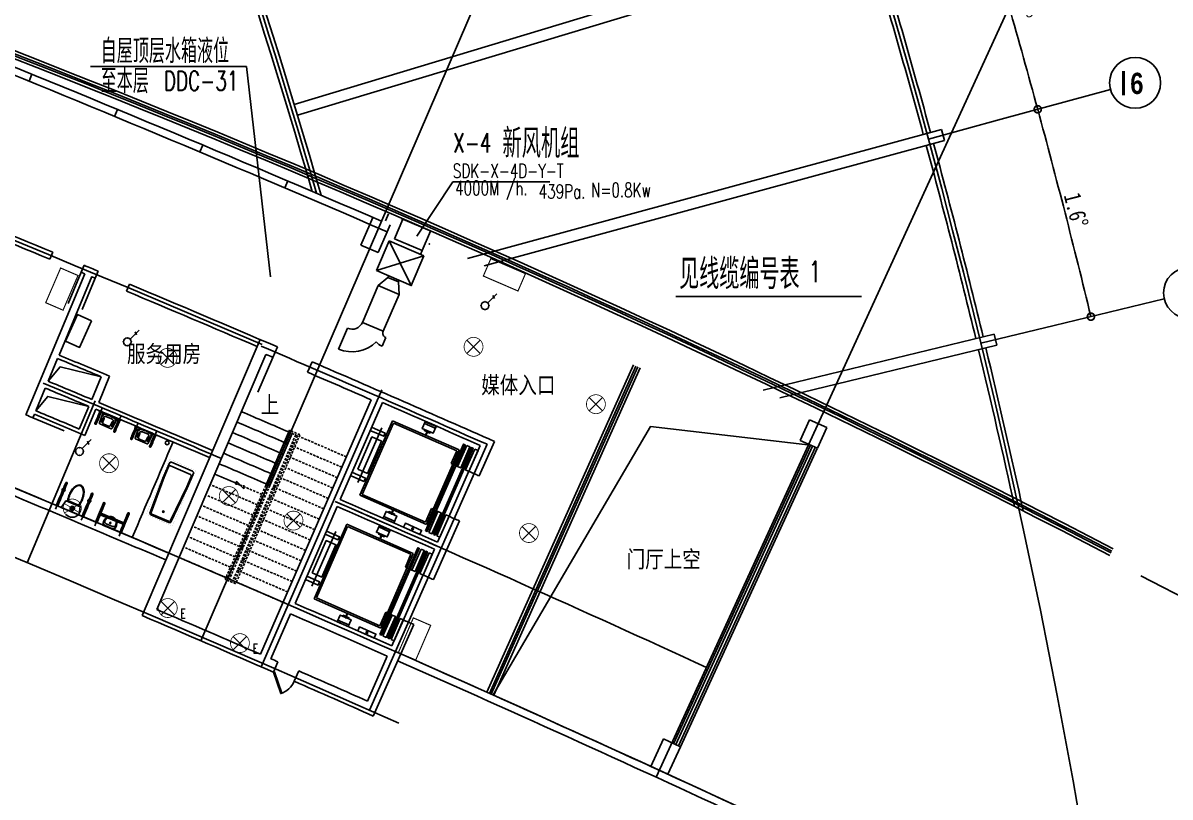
# Model space of a CAD drawing. Extents: x 24221263 to 48466785, y 43033036 to 86624613.
# Drawn here: x 24358940 to 24389333, y 43051721 to 43072221 of the extents above; entities that cross this region are included whole.
import ezdxf

# ---------------------------------------------------------------- set-up
doc = ezdxf.new("R2010")
doc.units = 0
doc.header["$MEASUREMENT"] = 0
doc.linetypes.add('HIDDEN', pattern=[9.525, 6.35, -3.175])
doc.layers.get('0').update_dxf_attribs({"linetype": 'CONTINUOUS'})
doc.layers.get('DEFPOINTS').update_dxf_attribs({"linetype": 'CONTINUOUS'})
for name, color, linetype in [('AC-SF', 4, 'CONTINUOUS'), ('AC-W', 7, 'CONTINUOUS'), ('J-DIM', 7, 'CONTINUOUS'), ('楼控', 1, 'CONTINUOUS'), ('设备-动力', 3, 'CONTINUOUS'), ('设备-照明', 3, 'CONTINUOUS'), ('设备-箱柜', 3, 'CONTINUOUS'), ('门窗', 7, 'CONTINUOUS')]:
    doc.layers.add(name, color=color, linetype=linetype)
doc.styles.add('DFHZ', font='romans.shx', dxfattribs={"width": 0.7, "bigfont": 'dfhz.shx'})
doc.styles.add('IDQSTYLE', font='simplex.shx', dxfattribs={"width": 0.7, "bigfont": 'hzfs1.shx'})
doc.styles.add('Q1', font='SimSun.ttf', dxfattribs={"width": 0.8, "height": 450})
doc.styles.add('Q200', font='SimSun.ttf', dxfattribs={"width": 0.8, "height": 450})
doc.styles.add('ROMANC', font='romanc', dxfattribs={"width": 0.8})
doc.styles.add('T-SG-01$0$Arial', font='ARIALBD.TTF')
doc.dimstyles.new('Q2', dxfattribs={"dimscale": 150, "dimtxt": 2.5, "dimasz": 2.5, "dimexe": 0, "dimexo": 0, "dimgap": 0.5, "dimtad": 1, "dimdec": 4, "dimdsep": 46, "dimtxsty": 'Q200', "dimblk1": 'DOTSMALL', "dimblk2": 'DOTSMALL', "dimsah": 1, "dimcen": 2.5, "dimadec": 0, "dimazin": 0, "dimtfac": 1, "dimtdec": 3, "dimtmove": 2, "dimatfit": 3, "dimldrblk": 'DOTSMALL', "dimfxl": 1, "dimtolj": 1, "dimtzin": 10, "dimarcsym": 0})

# ---------------------------------------------------------------- blocks, each defined once
blk = doc.blocks.new('_DOTSMALL')
at = {"color": 0, "linetype": 'ByBlock', "const_width": 0.5}
blk.add_lwpolyline([(-0.0625, 0, 1), (0.0625, 0, 1)], format="xyb", close=True, dxfattribs=at)
blk = doc.blocks.new('*D155')
at = {"color": 0, "linetype": 'ByBlock'}
blk.add_arc((24189928, 43016710), 203000, 13.6, 15.2, dxfattribs=at)
at = {"layer": 'DEFPOINTS', "color": 0, "linetype": 'ByBlock'}
for p in [(24387757, 43070458), (24384862, 43069672), (24386783, 43066278), (24389180, 43064914), (24386264, 43064208)]:
    blk.add_point(p, dxfattribs=at)
at = {"color": 0, "linetype": 'ByBlock', "xscale": 375, "yscale": 375, "zscale": 375}
for p, rotation in [((24385827, 43069934), 105.2000000000433), ((24387236, 43064443), 283.5999999996486)]:
    blk.add_blockref('_DOTSMALL', p, dxfattribs=dict(at, rotation=rotation))
at = {"color": 0, "linetype": 'ByBlock', "insert": (24386841, 43067268), "char_height": 450, "attachment_point": 5, "rotation": 284.4, "style": 'Q200'}
blk.add_mtext('\\A1;1.6°', dxfattribs=at)
blk = doc.blocks.new('*D156')
at = {"color": 0, "linetype": 'ByBlock'}
blk.add_arc((24189928, 43016710), 203000, 15.2, 16.8, dxfattribs=at)
at = {"layer": 'DEFPOINTS', "color": 0, "linetype": 'ByBlock'}
for p in [(24386179, 43075961), (24383307, 43075094), (24385323, 43071755), (24387757, 43070458), (24384862, 43069672)]:
    blk.add_point(p, dxfattribs=at)
at = {"color": 0, "linetype": 'ByBlock', "xscale": 375, "yscale": 375, "zscale": 375}
for p, rotation in [((24384264, 43075383), 106.7999999998313), ((24385827, 43069934), 285.199999999871)]:
    blk.add_blockref('_DOTSMALL', p, dxfattribs=dict(at, rotation=rotation))
at = {"color": 0, "linetype": 'ByBlock', "insert": (24385353, 43072747), "char_height": 450, "attachment_point": 5, "rotation": 286, "style": 'Q200'}
blk.add_mtext('\\A1;1.6°', dxfattribs=at)
blk = doc.blocks.new('M100')
at = {"layer": '门窗'}
blk.add_line((0, 1000), (0, 0), dxfattribs=at)
blk = doc.blocks.new('WC-3')
for points in [[(382, 218, 0.033558), (397, 269, 0.056391), (412, 405, 0.056391), (397, 541, 0.070142), (358, 644, 0.106098), (290, 721, 0.162033), (225, 743, 0.162033), (161, 721, 0.106098), (93, 644, 0.070142), (54, 541, 0.056391), (38, 405, 0.056391), (54, 269, 0.033558), (69, 218)], [(55, 405, -0.056391), (70, 537, -0.070142), (108, 636, -0.106098), (170, 708, -0.162033), (225, 726, -0.162033), (280, 708, -0.106098), (343, 636, -0.070142), (381, 537, -0.056391), (396, 405, -0.056391), (381, 273, -0.027675), (369, 232), (81, 232, -0.027675), (70, 273, -0.056391)], [(-20, 24, 0.477064), (0, 0), (463, 0, 0.477064), (473, 12), (431, 207, 0.354037), (426, 211), (24, 211, 0.354037), (19, 207)]]:
    blk.add_lwpolyline(points, format="xyb", close=True)
blk = doc.blocks.new('13')
for p, q in [((1098, 345), (76, 299)), ((1100, 325), (105, 279)), ((1400, 325), (1100, 325)), ((1500, 345), (1102, 345)), ((1540, 305), (1540, -305)), ((40, 259), (40, -259)), ((70, 239), (70, -239)), ((1440, 285), (1440, -285)), ((76, -299), (1098, -345)), ((105, -279), (1100, -325)), ((115, -279), (1100, -325)), ((1400, -325), (1100, -325)), ((1500, -345), (1102, -345))]:
    blk.add_line(p, q)
at = {"const_width": 1.5}
for points in [[(1600, 375), (0, 375)], [(0, 375), (0, -375)], [(1600, -375), (1600, 375)], [(0, -375), (1600, -375)]]:
    blk.add_lwpolyline(points, dxfattribs=at)
for radius in [20, 16]:
    blk.add_circle((250, -11), radius)
for centre, start, end in [((1102, 305), 90, 96.2034), ((1400, 285), 0, 90), ((1500, 305), 0, 90), ((80, 259), 96.2034, 180), ((110, 239), 96.6325, 180), ((80, -259), 180, 263.7966), ((110, -239), 180, 263.3675), ((1400, -285), 270, 0), ((1102, -305), 263.7966, 270), ((1500, -305), 270, 0)]:
    blk.add_arc(centre, 40, start, end)
at = {"text_generation_flag": 2, "width": 0.8, "flags": 9}
for tag in ['XSIZE', 'YSIZE']:
    blk.add_attdef(tag, (800, 375), '', height=0.5, dxfattribs=at)
blk = doc.blocks.new('HC000426')
at = {"color": 0, "linetype": 'Continuous', "const_width": 0.3}
blk.add_lwpolyline([(5, 2.5), (-5, 2.5), (-5, -2.5), (5, -2.5)], close=True, dxfattribs=at)
at = {"color": 0, "style": 'IDQSTYLE', "width": 0.7}
blk.add_attdef('PSFHATT', (7, -2.5), '', height=2.5, dxfattribs=at)
blk = doc.blocks.new('HC001847003903')
at = {"color": 0, "linetype": 'Continuous'}
for p, q in [((-1.77, 1.77), (1.77, -1.77)), ((1.77, 1.77), (-1.77, -1.77))]:
    blk.add_line(p, q, dxfattribs=at)
at = {"color": 0, "linetype": 'Continuous', "const_width": 0.2}
blk.add_lwpolyline([(1.77, -1.77, 0.198912), (2.5, 0, 0.198912), (1.77, 1.77, 0.198912), (0, 2.5, 0.198912), (-1.77, 1.77, 0.198912), (-2.5, 0, 0.198912), (-1.77, -1.77, 0.198912), (0, -2.5, 0.198912)], format="xyb", close=True, dxfattribs=at)
at = {"color": 0, "style": 'IDQSTYLE', "width": 0.7}
blk.add_attdef('E', (3.36, -2.66), '', height=2.5, dxfattribs=at)
at = {"color": 0, "width": 0.7}
blk.add_attdef('PSFHATT', (6.44, -2.66), '', height=2.5, dxfattribs=at)
blk = doc.blocks.new('*X215')
at = {"color": 0, "linetype": 'Continuous'}
for p, q in [((292.89, 135.63), (293.52, 136.26)), ((292.95, 135.41), (293.73, 136.19)), ((293, 136.02), (293.13, 136.15)), ((293.08, 135.25), (293.89, 136.07)), ((293.25, 135.14), (294, 135.89)), ((293.49, 135.1), (294.04, 135.65))]:
    blk.add_line(p, q, dxfattribs=at)
blk = doc.blocks.new('HC000703')
at = {"color": 0, "linetype": 'Continuous', "const_width": 0.2}
blk.add_lwpolyline([(-2.4, 0.06, 1), (2.4, 0.06, 1)], format="xyb", close=True, dxfattribs=at)
for points in [[(-2.07, 1.27), (2.02, -1.23)], [(2.07, 1.27), (-2.02, -1.23)]]:
    blk.add_lwpolyline(points, dxfattribs=at)
at = {"color": 0, "linetype": 'Continuous'}
blk.add_circle((0.02, -0.01), 0.58, dxfattribs=at)
blk.add_arc((0, 0.06), 2.4, 224.6186, 315.1352, dxfattribs=at)
blk.add_blockref('*X215', (-293.44, -135.69), dxfattribs=at)
at = {"color": 0, "style": 'IDQSTYLE', "width": 0.7}
blk.add_attdef('PSFHATT', (4.4, -2.34), '', height=2.5, dxfattribs=at)
blk = doc.blocks.new('HC001494')
at = {"color": 0, "linetype": 'Continuous'}
for p, q in [((-1.77, 1.77), (1.77, -1.77)), ((1.77, 1.77), (-1.77, -1.77))]:
    blk.add_line(p, q, dxfattribs=at)
at = {"color": 0, "linetype": 'Continuous', "const_width": 0.2}
blk.add_lwpolyline([(1.77, -1.77, 0.198912), (2.5, 0, 0.198912), (1.77, 1.77, 0.198912), (0, 2.5, 0.198912), (-1.77, 1.77, 0.198912), (-2.5, 0, 0.198912), (-1.77, -1.77, 0.198912), (0, -2.5, 0.198912)], format="xyb", close=True, dxfattribs=at)
at = {"color": 0, "style": 'IDQSTYLE', "width": 0.7}
blk.add_attdef('PSFHATT', (4.5, -2.5), '', height=2.5, dxfattribs=at)
blk = doc.blocks.new('HC002297100793')
at = {"color": 0}
for p, q in [((0.74, 1.78), (3.12, 4.17)), ((2.09, 3.72), (2.47, 2.92))]:
    blk.add_line(p, q, dxfattribs=at)
blk.add_circle((0, 1.04), 1.04, dxfattribs=at)
for p in [(-1.04, 1.04), (0, 2.08), (0, 0), (1.04, 1.04)]:
    blk.add_point(p, dxfattribs=at)
at = {"color": 0, "width": 0.7}
blk.add_attdef('PSFHATT', (3.15, 0), '', height=0.025, dxfattribs=at)

msp = doc.modelspace()

# ---------------------------------------------------------------- linework, layer by layer
at = {"layer": 'AC-SF'}
msp.add_circle((24362759.52354, 43061100.07135), 50, dxfattribs=at)
at = {"layer": 'AC-W', "color": 7, "ltscale": 1500}
for p, q in [((24363653.94608, 43055859.3451), (24382570.23043, 43099757.11482)), ((24375718.12608, 43052246.00535), (24395807.34869, 43096059.96585)), ((24382931.5477, 43069147.34551), (24384861.58069, 43069671.72387)), ((24384320.44892, 43063737.9324), (24386264.37092, 43064208.21663)), ((24384320.44892, 43063737.9324), (24386264.37092, 43064208.21663)), ((24365254.64242, 43055166.519), (24368444.19945, 43062503.18895)), ((24359054.23366, 43057924.77231), (24360854.57906, 43062212.10906)), ((24368125.04725, 43054018.06045), (24371235.24374, 43061061.97114)), ((24361621.90859, 43058954.57165), (24360975.87557, 43059224.09222))]:
    msp.add_line(p, q, dxfattribs=at)
at = {"layer": 'AC-W', "color": 7}
for p, q in [((24366127.38753, 43070063.85367), (24381731.72134, 43074775.07981)), ((24366214.09707, 43069776.65783), (24381818.43088, 43074487.88397)), ((24359102.29035, 43070679.34363), (24359178.08618, 43070864.42467)), ((24384861.58069, 43069671.72387), (24387756.63017, 43070458.2914)), ((24361441.85667, 43069931.49593), (24361365.2429, 43069746.75197)), ((24370718.63774, 43065984.60907), (24383278.22592, 43069396.97366)), ((24383356.88267, 43069107.46871), (24383278.22592, 43069396.97366)), ((24363624.04805, 43068804.15945), (24363701.47828, 43068988.5627)), ((24371157.44822, 43065792.95572), (24383356.88267, 43069107.46871)), ((24365956.90679, 43068035.64343), (24365878.66162, 43067851.58449)), ((24368133.64754, 43066886.74179), (24368212.3927, 43067070.90858)), ((24368544.06122, 43066982.11286), (24368623.7966, 43067165.88333)), ((24367896.18034, 43066335.73424), (24368133.64754, 43066886.74179)), ((24368133.64754, 43066886.74179), (24368592.81819, 43066688.84708)), ((24368592.81819, 43066688.84708), (24368672.55357, 43066872.61755)), ((24368592.81819, 43066688.84708), (24368355.35099, 43066137.83953)), ((24359654.99173, 43065963.14684), (24359731.56607, 43066147.90714)), ((24368355.35099, 43066137.83953), (24367896.18034, 43066335.73424)), ((24360486.13048, 43065617.88117), (24360563.0075, 43065802.51573)), ((24359020.323, 43061841.1514), (24360578.44427, 43065579.43425)), ((24359897.4279, 43063425.66618), (24360763.05082, 43065502.48999)), ((24360855.34359, 43065463.99265), (24360932.35507, 43065648.57117)), ((24361685.6627, 43065116.76048), (24361762.97657, 43065301.21255)), ((24386264.37092, 43064208.21663), (24389180.25392, 43064913.64297)), ((24378549.37514, 43062496.0899), (24384673.962, 43063977.7834)), ((24384673.962, 43063977.7834), (24384744.50464, 43063686.1951)), ((24362096.54961, 43056527.56528), (24365221.15024, 43063837.78916)), ((24378992.04312, 43062294.52819), (24384744.50464, 43063686.1951)), ((24362490.30569, 43056685.48787), (24365379.08755, 43063443.99707)), ((24365562.84915, 43063365.33331), (24365680.95948, 43063641.10486)), ((24359608.88692, 43062733.39158), (24359858.95577, 43063333.3629)), ((24366481.4779, 43062970.90327), (24366600.09015, 43063246.45931)), ((24371233.29941, 43054496.90727), (24375114.31064, 43063165.34592)), ((24371301.75821, 43054466.27408), (24375182.7631, 43063134.69856)), ((24371347.39507, 43054445.84671), (24375228.39807, 43063114.26699)), ((24371415.84421, 43054415.19894), (24375296.04235, 43063083.96095)), ((24360762.37472, 43062250.81773), (24361014.03591, 43062850.12287)), ((24360946.7763, 43062173.38352), (24361237.1546, 43062864.88946)), ((24359281.87382, 43061948.8137), (24359531.94266, 43062548.78502)), ((24365236.67996, 43055501.42928), (24368167.0856, 43062241.99504)), ((24367346.0621, 43059600.29243), (24368462.64343, 43062168.0242)), ((24359204.92956, 43061764.20714), (24359243.40169, 43061856.51042)), ((24360433.27932, 43061467.11099), (24360684.94051, 43062066.41614)), ((24360578.96379, 43061297.47599), (24360869.34209, 43061988.98193)), ((24367865.74913, 43059712.60448), (24368729.90637, 43061687.97676)), ((24367927.08575, 43059736.60781), (24368753.9097, 43061626.64014)), ((24368729.90637, 43061687.97676), (24370493.80831, 43060917.15912)), ((24368753.9097, 43061626.64014), (24370432.47169, 43060893.15578)), ((24369865.5889, 43061492.2336), (24369578.92983, 43061617.63706)), ((24379533.70974, 43061167.48361), (24379783.78761, 43061712.88352)), ((24379783.78761, 43061712.88352), (24380238.27765, 43061504.46373)), ((24366002.68801, 43061435.03663), (24365372.67056, 43059973.73486)), ((24366048.60707, 43061415.25177), (24365426.76973, 43059972.92347)), ((24366074.72989, 43061349.55029), (24365480.8689, 43059972.11209)), ((24368444.48078, 43061500.34678), (24367809.81495, 43060049.56764)), ((24380238.27765, 43061504.46373), (24379988.19977, 43060959.06382)), ((24370493.80831, 43060917.15912), (24369629.65107, 43058941.78684)), ((24370754.24917, 43060345.15749), (24371057.12724, 43061031.28058)), ((24371030.41979, 43060223.21572), (24371434.59399, 43061137.89775)), ((24376180.40282, 43053134.15501), (24379804.70967, 43061038.7503)), ((24376234.94442, 43053109.15072), (24379859.23819, 43061013.7175)), ((24376307.66654, 43053075.81168), (24379931.93866, 43060980.33122)), ((24376362.20814, 43053050.80739), (24379986.46085, 43060955.28461)), ((24379988.19977, 43060959.06382), (24379533.70974, 43061167.48361)), ((24370432.47169, 43060893.15578), (24370282.93695, 43060551.33514)), ((24370747.23347, 43060329.12941), (24370222.27684, 43059139.83525)), ((24364593.10229, 43059985.42695), (24364594.60372, 43060085.53493)), ((24364791.58194, 43059882.55813), (24364594.60372, 43060085.53493)), ((24364791.58194, 43059882.55813), (24364793.07979, 43059982.42765)), ((24369629.65107, 43058941.78684), (24367865.74913, 43059712.60448)), ((24369605.64774, 43059003.12346), (24367927.08575, 43059736.60781)), ((24366149.72496, 43056849.15126), (24367266.30629, 43059416.88302)), ((24361595.75025, 43058943.81401), (24360986.63341, 43059197.93341)), ((24361611.15143, 43058980.73018), (24361002.03458, 43059234.84958)), ((24361153.26697, 43059096.13967), (24361117.57873, 43059056.48974)), ((24361167.07329, 43059122.65511), (24361120.99773, 43059089.98456)), ((24361186.56304, 43059114.52412), (24361153.26697, 43059096.13967)), ((24361246.32457, 43059149.56576), (24361222.31011, 43059142.95213)), ((24361276.58184, 43059149.13832), (24361246.32457, 43059149.56576)), ((24361256.88404, 43059131.65131), (24361251.42607, 43059130.80515)), ((24361310.61176, 43059120.53331), (24361256.88404, 43059131.65131)), ((24361330.58553, 43059133.03721), (24361276.58184, 43059149.13832)), ((24361356.94158, 43059091.16649), (24361310.61176, 43059120.53331)), ((24361375.50796, 43059098.84989), (24361330.58553, 43059133.03721)), ((24361392.1883, 43059072.08011), (24361375.50796, 43059098.84989)), ((24368785.3881, 43059023.00852), (24368498.72903, 43059148.41198)), ((24369761.90706, 43059360.31578), (24369605.64774, 43059003.12346)), ((24369932.58696, 43059285.64922), (24369761.90706, 43059360.31578)), ((24369926.38245, 43058469.75438), (24370229.26052, 43059155.87747)), ((24361059.3198, 43058917.22792), (24361061.99448, 43058974.24599)), ((24361345.37709, 43058799.16528), (24361060.00044, 43058918.00666)), ((24361060.00044, 43058918.00666), (24361345.37709, 43058799.16528)), ((24361079.89448, 43059031.55605), (24361061.99449, 43058974.24601)), ((24361083.21587, 43058935.5531), (24361064.07724, 43058985.47018)), ((24361120.99773, 43059089.98456), (24361079.89448, 43059031.55605)), ((24361083.21587, 43058935.5531), (24361089.08708, 43058925.79163)), ((24361089.08708, 43058925.79163), (24361097.91322, 43058918.75694)), ((24361097.91322, 43058918.75694), (24361100.69191, 43058917.43619)), ((24361316.14205, 43058827.71479), (24361100.69191, 43058917.43619)), ((24361108.41978, 43059035.06882), (24361106.89234, 43059011.90732)), ((24361106.89234, 43059011.90732), (24361113.18067, 43058989.79886)), ((24361117.57873, 43059056.48974), (24361108.41978, 43059035.06882)), ((24361113.18067, 43058989.79886), (24361126.52628, 43058971.41003)), ((24361126.52628, 43058971.41003), (24361145.3195, 43058958.95882)), ((24361145.3195, 43058958.95882), (24361145.90349, 43058958.71215)), ((24361314.62616, 43058888.4498), (24361145.9035, 43058958.71215)), ((24361145.9035, 43058958.71215), (24361314.62616, 43058888.4498)), ((24361314.62616, 43058888.4498), (24361336.65225, 43058883.65955)), ((24361316.14205, 43058827.71479), (24361327.15509, 43058825.31966)), ((24361327.15509, 43058825.31966), (24361338.39502, 43058826.948)), ((24361336.65225, 43058883.65955), (24361359.13211, 43058886.91623)), ((24361338.39502, 43058826.948), (24361340.11261, 43058827.57153)), ((24361340.11261, 43058827.57153), (24361388.90589, 43058846.83755)), ((24361346.3996, 43058797.67728), (24361384.98599, 43058839.74039)), ((24361361.78539, 43059084.76399), (24361356.94158, 43059091.16649)), ((24361359.13211, 43058886.91623), (24361379.35432, 43058897.82704)), ((24361379.35432, 43058897.82704), (24361394.8798, 43058915.07597)), ((24361384.98599, 43058839.74039), (24361416.69229, 43058903.87672)), ((24361394.8798, 43058915.07597), (24361403.83594, 43058936.58255)), ((24361406.62157, 43058993.62848), (24361396.43494, 43059026.967)), ((24361403.83594, 43058936.58255), (24361403.9796, 43058937.22183)), ((24361403.9796, 43058937.22183), (24361406.62157, 43058993.62848)), ((24361425.32614, 43058974.72557), (24361415.38154, 43059019.06261)), ((24361416.69229, 43058903.87672), (24361425.32614, 43058974.72557)), ((24366654.22173, 43056968.19426), (24367518.43217, 43058943.54327)), ((24366715.559, 43056992.19594), (24367542.43385, 43058882.206)), ((24367518.43217, 43058943.54327), (24369282.31335, 43058172.67812)), ((24367542.43385, 43058882.206), (24369220.97608, 43058148.67644)), ((24368654.10943, 43058747.76952), (24368367.45374, 43058873.1807)), ((24369242.60416, 43058814.95903), (24369286.33674, 43058832.07324)), ((24369273.02755, 43058801.64984), (24369255.91334, 43058845.38242)), ((24369817.89717, 43057479.16964), (24370504.99332, 43059034.12909)), ((24367233.00152, 43058755.92097), (24366598.29662, 43057305.15893)), ((24369700.07923, 43058192.70385), (24369457.39795, 43057638.00071)), ((24369542.73689, 43057600.66513), (24369845.61496, 43058286.78822)), ((24369785.41818, 43058155.36827), (24369700.07923, 43058192.70385)), ((24369282.31335, 43058172.67812), (24368418.10291, 43056197.32912)), ((24369220.97608, 43058148.67644), (24369071.43214, 43057806.85983)), ((24369542.73689, 43057600.66513), (24369785.41818, 43058155.36827)), ((24369535.72267, 43057584.64158), (24369010.73402, 43056395.36156)), ((24369457.39795, 43057638.00071), (24369457.39795, 43057638.00071)), ((24369457.39795, 43057638.00071), (24369542.73689, 43057600.66513)), ((24391226.6828, 43056206.32698), (24388560.15947, 43057580.97361)), ((24368418.10291, 43056197.32912), (24366654.22173, 43056968.19426)), ((24368394.10123, 43056258.66638), (24366715.559, 43056992.19594)), ((24365511.67848, 43055381.87597), (24366030.09124, 43056574.03714)), ((24367573.84213, 43056278.57354), (24367287.18644, 43056403.98472)), ((24368550.37017, 43056615.8545), (24368394.10123, 43056258.66638)), ((24368721.04806, 43056541.18333), (24368550.37017, 43056615.8545)), ((24368714.87016, 43055725.26202), (24369017.74823, 43056411.38511)), ((24368031.05258, 43056070.51173), (24368074.78562, 43056087.62476)), ((24368061.47562, 43056057.20172), (24368044.36259, 43056100.93477)), ((24368221.40905, 43053866.17563), (24369292.4707, 43056290.08301)), ((24368068.73028, 43054261.53276), (24368593.71894, 43055450.81278)), ((24365575.51735, 43055026.89795), (24365695.30353, 43055301.94571)), ((24366125.3785, 43054787.06517), (24366245.46936, 43055061.98004)), ((24375907.65321, 43053259.19554), (24375574.2272, 43052531.99054)), ((24376362.1665, 43053050.82647), (24375907.65321, 43053259.19554)), ((24376028.7405, 43052323.62148), (24376362.1665, 43053050.82647)), ((24375574.2272, 43052531.99054), (24376028.7405, 43052323.62148))]:
    msp.add_line(p, q, dxfattribs=at)
at = {"layer": 'AC-W'}
for p, q in [((24360966.13536, 43061926.69867), (24361021.43397, 43061903.4164)), ((24361043.37959, 43061861.04278), (24360968.8956, 43061626.68407)), ((24361077.68821, 43061901.43214), (24361043.37959, 43061861.04278)), ((24361243.977, 43061816.12356), (24361049.96517, 43061869.93237)), ((24361064.8839, 43061844.43593), (24361054.1027, 43061818.82909)), ((24361083.82652, 43061836.46056), (24361064.8839, 43061844.43593)), ((24361423.09367, 43061756.00672), (24361077.68821, 43061901.43214)), ((24360976.55176, 43061604.04104), (24361281.05974, 43061475.8346)), ((24361035.95704, 43061717.95158), (24361020.21987, 43061670.98988)), ((24361046.31415, 43061659.98489), (24361077.60656, 43061750.51304)), ((24361054.1027, 43061818.82909), (24361073.04532, 43061810.85371)), ((24361092.63691, 43061747.9613), (24361060.37316, 43061653.22408)), ((24361079.10507, 43061595.37549), (24361140.20498, 43061569.65071)), ((24361145.4495, 43061567.44261), (24361140.20498, 43061569.65071)), ((24361206.54942, 43061541.71783), (24361145.4495, 43061567.44261)), ((24361418.16882, 43061715.18459), (24361243.977, 43061816.12356)), ((24361306.23195, 43061658.03178), (24361261.01735, 43061568.74723)), ((24361275.67831, 43061563.41612), (24361318.56112, 43061649.06438)), ((24361324.37796, 43061596.51825), (24361301.78586, 43061552.44266)), ((24361302.60604, 43061486.18258), (24361418.18126, 43061703.24072)), ((24361374.18531, 43061684.06529), (24361384.96651, 43061709.67214)), ((24361393.12793, 43061676.08992), (24361374.18531, 43061684.06529)), ((24361384.96651, 43061709.67214), (24361403.90913, 43061701.69676)), ((24361418.18126, 43061703.24072), (24361423.09367, 43061756.00672)), ((24361463.82283, 43061717.15823), (24361519.12144, 43061693.87596)), ((24361970.02199, 43061503.47206), (24361914.76738, 43061526.85856)), ((24361916.95834, 43061226.84079), (24361991.88411, 43061461.05864)), ((24361980.83687, 43061319.40165), (24361965.01117, 43061272.4697)), ((24361989.90312, 43061424.16811), (24362008.83067, 43061416.15703)), ((24361991.08466, 43061261.41553), (24362022.54772, 43061351.88452)), ((24361991.88411, 43061461.05864), (24362026.26882, 43061501.38324)), ((24362000.45154, 43061469.38062), (24362194.28192, 43061414.96323)), ((24362019.66014, 43061441.7435), (24362000.73259, 43061449.75458)), ((24362037.57323, 43061349.30444), (24362005.1309, 43061254.62823)), ((24362008.83067, 43061416.15703), (24362019.66014, 43061441.7435)), ((24362026.26882, 43061501.38324), (24362371.39945, 43061355.30678)), ((24362194.28192, 43061414.96323), (24362368.16421, 43061313.46976)), ((24362250.99831, 43061258.97232), (24362205.61544, 43061169.77319)), ((24362220.26632, 43061164.41444), (24362263.31056, 43061249.9817)), ((24362366.38755, 43061302.55014), (24362250.40325, 43061085.71031)), ((24362328.6586, 43061280.78993), (24362309.73105, 43061288.80101)), ((24362320.56052, 43061314.38748), (24362339.48807, 43061306.3764)), ((24362339.48807, 43061306.3764), (24362328.6586, 43061280.78993)), ((24362371.39945, 43061355.30678), (24362366.38755, 43061302.55014)), ((24362467.31346, 43061292.99355), (24362412.05885, 43061316.38005)), ((24362228.83748, 43061075.40298), (24361924.57179, 43061204.18337)), ((24362023.75369, 43061196.74442), (24362084.80499, 43061170.90447)), ((24362084.80499, 43061170.90447), (24362090.04534, 43061168.68649)), ((24362151.09664, 43061142.84654), (24362090.04534, 43061168.68649)), ((24362269.0283, 43061197.42469), (24362246.35313, 43061153.39177))]:
    msp.add_line(p, q, dxfattribs=at)
at = {"layer": 'AC-W', "color": 7, "linetype": 'HIDDEN', "ltscale": 10}
for p, q in [((24366166.55806, 43061309.95752), (24364503.74983, 43057453.13643)), ((24366212.46988, 43061290.15589), (24364549.66163, 43057433.33475)), ((24366278.17523, 43061316.26461), (24364575.77628, 43057367.61431)), ((24365372.67056, 43059973.73486), (24364300.28906, 43057486.38633)), ((24365426.76973, 43059972.92347), (24364366.00349, 43057512.51609)), ((24365480.8689, 43059972.11209), (24364411.92076, 43057492.7271))]:
    msp.add_line(p, q, dxfattribs=at)
at = {"layer": 'AC-W', "color": 7}
for points in [[(24359608.88692, 43062733.39158), (24359924.24298, 43063114.06034), (24361011.95361, 43062850.99402)], [(24359281.87382, 43061948.8137), (24359597.22987, 43062329.48246), (24360684.94051, 43062066.41614)], [(24371395.75571, 43054424.19464), (24375567.66302, 43061536.78986), (24379804.70967, 43061038.7503)], [(24367812.47152, 43060404.25739), (24368185.80436, 43061257.65688), (24368441.82421, 43061145.65703), (24368068.49136, 43060292.25753), (24367812.47152, 43060404.25739)], [(24368193.79762, 43061508.34004), (24368535.15742, 43061359.0069), (24368497.82413, 43061273.66695), (24368156.46433, 43061423.00009)], [(24369604.58067, 43058768.27283), (24370610.94324, 43061068.71153), (24370653.61322, 43061050.04489), (24369647.25064, 43058749.60619), (24369604.58067, 43058768.27283)], [(24369817.93054, 43058674.93962), (24370824.29312, 43060975.37832), (24370866.96309, 43060956.71168), (24369860.60051, 43058656.27298), (24369817.93054, 43058674.93962)], [(24370698.22378, 43061030.52931), (24370455.55743, 43060475.81964), (24370455.55743, 43060475.81964), (24370540.89738, 43060438.48635), (24370783.56373, 43060993.19602), (24370698.22378, 43061030.52931)], [(24370911.57365, 43060937.1961), (24370668.90731, 43060382.48643), (24370668.90731, 43060382.48643), (24370754.24725, 43060345.15314), (24370996.9136, 43060899.86281), (24370911.57365, 43060937.1961)], [(24367633.79836, 43060228.2408), (24367975.15815, 43060078.90766), (24368012.49144, 43060164.24761), (24367671.13164, 43060313.58075)], [(24370453.61685, 43060476.66858), (24370282.93695, 43060551.33514)], [(24369689.92061, 43058730.93955), (24369932.58696, 43059285.64922), (24369932.58696, 43059285.64922), (24370017.92691, 43059248.31593), (24369775.26056, 43058693.60626), (24369689.92061, 43058730.93955)], [(24369903.27049, 43058637.60634), (24370145.93683, 43059192.31601), (24370145.93683, 43059192.31601), (24370231.27678, 43059154.98272), (24369988.61044, 43058600.27305), (24369903.27049, 43058637.60634)], [(24366600.96274, 43057659.8486), (24366974.31857, 43058513.23804), (24367230.3354, 43058401.2313), (24366856.97958, 43057547.84186), (24366600.96274, 43057659.8486)], [(24366982.31858, 43058763.92098), (24367323.67436, 43058614.57865), (24367286.33877, 43058529.23971), (24366944.983, 43058678.58204)], [(24368393.02783, 43056023.81578), (24369399.45237, 43058324.22738), (24369442.12184, 43058305.55959), (24368435.6973, 43056005.14799), (24368393.02783, 43056023.81578)], [(24368606.37519, 43055930.47683), (24369612.79973, 43058230.88842), (24369655.4692, 43058212.22063), (24368649.04466, 43055911.80903), (24368606.37519, 43055930.47683)], [(24369486.73187, 43058286.0428), (24369244.05059, 43057731.33967), (24369244.05059, 43057731.33967), (24369329.38953, 43057694.00409), (24369572.07082, 43058248.70722), (24369486.73187, 43058286.0428)], [(24369700.07923, 43058192.70385), (24369457.39795, 43057638.00071), (24369457.39795, 43057638.00071), (24369542.73689, 43057600.66513), (24369785.41818, 43058155.36827), (24369700.07923, 43058192.70385)], [(24369242.11002, 43057732.18866), (24369071.43214, 43057806.85983)], [(24366422.28484, 43057483.83683), (24366763.64062, 43057334.4945), (24366800.9762, 43057419.83344), (24366459.62043, 43057569.17577)], [(24366422.28484, 43057483.83683), (24366763.64062, 43057334.4945), (24366800.9762, 43057419.83344), (24366459.62043, 43057569.17577)], [(24368478.36677, 43055986.4802), (24368721.04806, 43056541.18333), (24368721.04806, 43056541.18333), (24368806.387, 43056503.84775), (24368563.70572, 43055949.14462), (24368478.36677, 43055986.4802)], [(24368691.71413, 43055893.14124), (24368934.39542, 43056447.84438), (24368934.39542, 43056447.84438), (24369019.73436, 43056410.5088), (24368777.05308, 43055855.80566), (24368691.71413, 43055893.14124)]]:
    msp.add_lwpolyline(points, dxfattribs=at)
at = {"layer": 'AC-W'}
for points in [[(24360976.55176, 43061604.04104), (24360971.99778, 43061607.28116), (24360968.9392, 43061612.37765), (24360967.74493, 43061618.71581), (24360968.55903, 43061625.53116), (24360968.8956, 43061626.68407)], [(24361046.31415, 43061659.98489), (24361042.99953, 43061654.76199), (24361038.54088, 43061650.90357), (24361033.47599, 43061648.875), (24361028.41574, 43061648.92097), (24361023.97048, 43061651.03594), (24361020.67638, 43061654.96479), (24361018.93074, 43061660.23367), (24361018.94413, 43061666.20706), (24361020.21987, 43061670.98988)], [(24361035.95704, 43061717.95158), (24361051.55923, 43061749.35018), (24361074.55298, 43061774.31409), (24361102.16491, 43061789.8323), (24361138.59505, 43061799.00698), (24361138.59505, 43061799.00698)], [(24361079.10507, 43061595.37549), (24361067.72011, 43061603.47579), (24361060.07366, 43061616.21703), (24361057.088, 43061632.06243), (24361059.12323, 43061649.10079), (24361060.37316, 43061653.22408)], [(24361077.60656, 43061750.51304), (24361079.1183, 43061753.48447), (24361081.32536, 43061755.83254), (24361083.96154, 43061757.27406), (24361086.70886, 43061757.63514), (24361089.23598, 43061756.87224), (24361091.23807, 43061755.07737), (24361092.47366, 43061752.46703), (24361092.79372, 43061749.35606), (24361092.63691, 43061747.96131)], [(24361138.59505, 43061799.00698), (24361283.9284, 43061738.41259), (24361308.4589, 43061720.95936)], [(24361261.01735, 43061568.74723), (24361251.11782, 43061554.52881), (24361238.20801, 43061544.38315), (24361223.84502, 43061539.53396), (24361209.76125, 43061540.56614), (24361206.54942, 43061541.71783)], [(24361301.78586, 43061552.44266), (24361298.47499, 43061547.21684), (24361294.01878, 43061543.35396), (24361288.95473, 43061541.31996), (24361283.89362, 43061541.36016), (24361279.4459, 43061543.46972), (24361276.14804, 43061547.39418), (24361274.3978, 43061552.66021), (24361274.40629, 43061558.63263), (24361275.67831, 43061563.41612)], [(24361306.23195, 43061658.03178), (24361308.46628, 43061660.34199), (24361311.11534, 43061661.73454), (24361313.85961, 43061662.04148), (24361316.36808, 43061661.22579), (24361318.3382, 43061659.38585), (24361319.53235, 43061656.74358), (24361319.80648, 43061653.61769), (24361319.12754, 43061650.38519), (24361318.56112, 43061649.06438)], [(24361308.4589, 43061720.95936), (24361327.06633, 43061698.92989), (24361336.97504, 43061669.33077), (24361336.9899, 43061635.73209), (24361327.10911, 43061602.18634), (24361324.37796, 43061596.51825)], [(24361302.60604, 43061486.18258), (24361298.53828, 43061480.59451), (24361293.30849, 43061476.67951), (24361287.54744, 43061474.90979), (24361281.95001, 43061475.49879), (24361281.05974, 43061475.8346)], [(24361916.95834, 43061226.84079), (24361915.79131, 43061220.02822), (24361916.63369, 43061213.54992), (24361919.38389, 43061208.18728), (24361923.71019, 43061204.58709), (24361924.57179, 43061204.18337)], [(24361965.01117, 43061272.4697), (24361963.57578, 43061266.45216), (24361963.91594, 43061260.56456), (24361965.99061, 43061255.51703), (24361969.54956, 43061251.91837), (24361974.16352, 43061250.20264), (24361979.27599, 43061250.57678), (24361984.27032, 43061252.99566), (24361988.54413, 43061257.16753), (24361991.08466, 43061261.41553)], [(24362081.11267, 43061394.79243), (24362052.34801, 43061392.76054), (24362024.22647, 43061379.21546), (24362000.1399, 43061355.79092), (24361982.99352, 43061325.31226), (24361980.83687, 43061319.40165)], [(24362005.1309, 43061254.62823), (24362001.84719, 43061237.61701), (24362003.58163, 43061221.28945), (24362010.12503, 43061207.61488), (24362020.68815, 43061198.24265), (24362023.75369, 43061196.74442)], [(24362037.57323, 43061349.30444), (24362037.67022, 43061352.5169), (24362036.82037, 43061355.38648), (24362035.12619, 43061357.56707), (24362032.79201, 43061358.79565), (24362030.09938, 43061358.92403), (24362027.37306, 43061357.93674), (24362024.94189, 43061355.95286), (24362023.0991, 43061353.21167), (24362022.54772, 43061351.88452)], [(24362255.52075, 43061327.5096), (24362110.72944, 43061389.38802), (24362081.11267, 43061394.79243)], [(24362263.31056, 43061249.9817), (24362264.38538, 43061253.13756), (24362264.52854, 43061256.35689), (24362263.72276, 43061259.25138), (24362262.06524, 43061261.47192), (24362259.75589, 43061262.75068), (24362257.07325, 43061262.93342), (24362254.3409, 43061261.9981), (24362251.88839, 43061260.05753), (24362250.99831, 43061258.97232)], [(24362269.0283, 43061197.42469), (24362280.64537, 43061230.50555), (24362282.49583, 43061264.39486), (24362274.35648, 43061295.00507), (24362255.52075, 43061327.5096), (24362255.52075, 43061327.5096)], [(24362151.09664, 43061142.84654), (24362164.84221, 43061140.33827), (24362179.30577, 43061143.74603), (24362192.7428, 43061152.65877), (24362203.53259, 43061166.0015), (24362205.61544, 43061169.77319)], [(24362220.26632, 43061164.41444), (24362218.83564, 43061158.39626), (24362219.18068, 43061152.51001), (24362221.25984, 43061147.46567), (24362224.82232, 43061143.87165), (24362229.43844, 43061142.16146), (24362234.55144, 43061142.54135), (24362239.5446, 43061144.96552), (24362243.81568, 43061149.14158), (24362246.35313, 43061153.39177)], [(24362228.83748, 43061075.40298), (24362234.33571, 43061074.39967), (24362240.12113, 43061075.76277), (24362245.49594, 43061079.32787), (24362249.81186, 43061084.66497), (24362250.40325, 43061085.71031)]]:
    msp.add_lwpolyline(points, dxfattribs=at)
at = {"layer": 'AC-W', "color": 7}
for points in [[(24369597.74815, 43061660.65375), (24369518.08386, 43061478.54959), (24369804.74293, 43061353.14613), (24369884.40722, 43061535.25029)], [(24369582.51325, 43061435.70713), (24369577.29567, 43061423.78031), (24369724.33219, 43061359.4569), (24369729.54976, 43061371.38373)], [(24369605.33266, 43061303.89373), (24369617.25948, 43061298.67616), (24369667.37681, 43061413.23907), (24369655.44998, 43061418.45665)], [(24368479.91072, 43059105.39529), (24368559.05088, 43059286.20297), (24368845.70996, 43059160.79952), (24368766.56979, 43058979.99184)], [(24368634.24405, 43059267.96538), (24368639.46163, 43059279.8922), (24368786.49814, 43059215.5688), (24368781.28057, 43059203.64198)], [(24368741.77386, 43059329.791), (24368753.70068, 43059324.57343), (24368703.58336, 43059210.01052), (24368691.65653, 43059215.22809)], [(24368386.27321, 43058916.19688), (24368306.60402, 43058734.09487), (24368593.25971, 43058608.68369), (24368672.9289, 43058790.78571)], [(24369457.3855, 43058677.29167), (24369502.79322, 43058781.08892), (24369071.55539, 43058969.74059), (24369026.14768, 43058865.94334)], [(24368371.03225, 43058691.25068), (24368365.81436, 43058679.32399), (24368512.84914, 43058614.99663), (24368518.06704, 43058626.92331)], [(24368393.84812, 43058559.43666), (24368405.7748, 43058554.21877), (24368455.89521, 43058668.78033), (24368443.96852, 43058673.99823)], [(24367268.36696, 43056360.96854), (24367347.512, 43056541.77409), (24367634.16769, 43056416.36291), (24367555.02266, 43056235.55736)], [(24367422.70468, 43056523.53447), (24367427.92257, 43056535.46115), (24367574.95735, 43056471.13379), (24367569.73946, 43056459.2071)], [(24367530.23614, 43056585.35719), (24367542.16283, 43056580.1393), (24367492.04242, 43056465.57774), (24367480.11574, 43056470.79563)], [(24368245.83022, 43055932.83859), (24368291.24073, 43056036.63461), (24367860.00798, 43056225.2979), (24367814.59747, 43056121.50188)], [(24365575.51735, 43055026.89795), (24365603.89895, 43055036.61828), (24365798.30556, 43054468.9863), (24365769.92396, 43054459.26597)]]:
    msp.add_lwpolyline(points, close=True, dxfattribs=at)
for centre, radius in [((24388408.0163, 43070635.2691), 675), ((24389836.3276, 43065072.36389), 675), ((24360015.44867, 43059851.08988), 20.02529), ((24360698.90503, 43059563.3355), 20.02529), ((24361091.53531, 43059501.10998), 20), ((24361737.41938, 43059231.23267), 20), ((24361253.35176, 43058980.24424), 16.17404), ((24369264.47045, 43058823.51613), 23.48103), ((24368052.9191, 43056079.06824), 23.48103)]:
    msp.add_circle(centre, radius, dxfattribs=at)
at = {"layer": 'AC-W', "color": 7, "ltscale": 1500}
for centre, radius, start, end in [((24189928.2488, 43016709.50978), 200000, 8.5607712086, 29.6), ((24189928.2488, 43016709.50978), 184000, 16.0920393677, 26.9763462667), ((24149392.33084, 42558636.58887), 543222.67138, 63.9037521028, 74.1419663262), ((24149392.33084, 42558636.58887), 549272.67138, 66.8567386357, 71.9784116443), ((24149392.33084, 42558636.58887), 541522.67138, 66.0871772478, 74.0908653853), ((24149392.33084, 42558636.58887), 549222.67138, 66.1764318625, 66.8567386357), ((24149392.33084, 42558636.58887), 546072.67138, 66.8357539632, 67.3735611165), ((24860233.38374, 42850027.1895), 542442.67138, 157.2204199894, 157.301751632), ((23861040.26408, 43270715.6366), 542442.67138, 337.0333213567, 337.1146529993), ((24862641.43697, 42849932.63617), 543572.67138, 157.3206846631, 157.3913505184), ((24149392.33084, 42558636.58887), 546222.67138, 65.3679804354, 66.4981274886), ((24149392.33084, 42558636.58887), 546222.67138, 66.1764318625, 66.4981274886), ((24862641.43697, 42849932.63617), 542872.67138, 157.3206819454, 157.3913505184)]:
    msp.add_arc(centre, radius, start, end, dxfattribs=at)
at = {"layer": 'AC-W', "color": 7}
for centre, radius, start, end in [((24189928.2488, 43016709.50978), 184100, 16.0666463791, 27.0047101166), ((24189928.2488, 43016709.50978), 183900, 16.1174570683, 26.9479387433), ((24250890.41863, 42794716.25293), 297029.735, 62.5468404092, 71.5223058009), ((24250691.48308, 42794327.48488), 297341.43767, 62.5472841683, 71.5346819942), ((24250770.98911, 42794482.85935), 297216.90584, 62.5471069108, 71.5297302477), ((24250884.36258, 42794704.23545), 296843.19215, 62.5467504605, 71.5233762093), ((24189928.2488, 43016709.50978), 199900, 15.2429933352, 16.7570066645), ((24189928.2488, 43016709.50978), 200100, 15.2429503633, 16.7570496364), ((24149404.54021, 42558631.65811), 553522.67138, 66.6893430493, 68.0093434114), ((24149404.54021, 42558631.65811), 553322.67138, 66.7152760262, 67.9834350117), ((24189928.2488, 43016709.50978), 199900, 13.6429933353, 15.1570066645), ((24189928.2488, 43016709.50978), 200100, 13.6429503634, 15.1570496364), ((24149392.33084, 42558636.58887), 549372.67138, 67.4883253184, 67.8932162338), ((24149392.33084, 42558636.58887), 549172.67138, 67.4883253184, 67.8932162338), ((24149392.33084, 42558636.58887), 549372.67138, 67.3526948999, 67.3944273333), ((24149392.33084, 42558636.58887), 549172.67138, 67.383994225, 67.3944273333), ((24149392.33084, 42558636.58887), 549172.67138, 67.3526948999, 67.3631280083), ((24149392.33084, 42558636.58887), 549372.67138, 66.8150100008, 67.2587969148), ((24149392.33084, 42558636.58887), 549172.67138, 66.867171744, 67.2587969148), ((24149392.33084, 42558636.58887), 546922.67138, 67.2109357943, 67.3630707016), ((24149392.33084, 42558636.58887), 549072.67138, 66.8150100008, 66.8358686184), ((24189928.2488, 43016709.50978), 199900, 12.3343705651, 13.5570066646), ((24189928.2488, 43016709.50978), 200100, 12.290339522, 13.5570496365), ((24149392.33084, 42558636.58887), 546822.67138, 67.2318897689, 67.3630707016), ((24149392.33084, 42558636.58887), 549372.67138, 66.1606110237, 66.7106884016), ((24149392.33084, 42558636.58887), 549072.67138, 66.5190536934, 66.7106884016), ((24149392.33084, 42558636.58887), 545972.67138, 67.2319060815, 67.3630668588), ((24149392.33084, 42558636.58887), 546172.67138, 67.2319022387, 67.3630707016), ((24149392.33084, 42558636.58887), 546172.67138, 66.8672290507, 67.2109214087), ((24149392.33084, 42558636.58887), 549122.67138, 66.1921396337, 66.4876934302), ((24149392.33084, 42558636.58887), 545122.67138, 67.3630504953, 67.3840717379), ((24149392.33084, 42558636.58887), 545222.67138, 67.2109031301, 67.363052423), ((24149392.33084, 42558636.58887), 545322.67138, 67.2319185902, 67.3630543501), ((24149392.33084, 42558636.58887), 545972.67138, 66.8672328935, 67.2109175658), ((24149392.33084, 42558636.58887), 547422.67138, 66.6931639006, 66.8357883511), ((24149392.33084, 42558636.58887), 547122.67138, 66.6931725091, 66.8357883511), ((24149392.33084, 42558636.58887), 546822.67138, 66.6931811271, 66.8357883511), ((24149392.33084, 42558636.58887), 547472.67138, 66.6879297142, 66.6931624668), ((24866566.73208, 42845233.11627), 547972.67138, 156.7974012805, 157.0850978952), ((24149392.33084, 42558636.58887), 546522.67138, 66.6931897545, 66.8357883511), ((24149392.33084, 42558636.58887), 547122.67138, 66.6827003091, 66.6879364091), ((24149392.33084, 42558636.58887), 547122.67138, 66.6669920093, 66.6722281093), ((24149392.33084, 42558636.58887), 546222.67138, 66.6931983914, 66.8357883511), ((24149392.33084, 42558636.58887), 546822.67138, 66.6827031818, 66.6879421544), ((24149392.33084, 42558636.58887), 546822.67138, 66.666986264, 66.6722252366), ((24149392.33084, 42558636.58887), 545922.67138, 66.6932070378, 66.8357883511), ((24149392.33084, 42558636.58887), 546522.67138, 66.6827060576, 66.687947906), ((24149392.33084, 42558636.58887), 546522.67138, 66.6669805124, 66.6722223608), ((24149392.33084, 42558636.58887), 548372.67138, 66.1606110237, 66.1921539042), ((24149392.33084, 42558636.58886), 543022.67139, 66.8672899041, 67.4747226661), ((24149392.33084, 42558636.58887), 543222.67138, 66.8672860194, 67.3630137328), ((24860233.38374, 42850027.1895), 542462.67138, 157.2225324985, 157.2911890815), ((24860233.38374, 42850027.1895), 542422.67138, 157.2225324985, 157.2911890815), ((24360092.84527, 43060035.50724), 20, 337.222532499, 157.222532499), ((24149392.33084, 42558636.58887), 545622.67138, 66.7590476422, 66.8357883511), ((24149392.33084, 42558636.58887), 546222.67138, 66.6827089365, 66.6879536639), ((24149392.33084, 42558636.58887), 546222.67138, 66.6669747545, 66.6722194818), ((24360015.44867, 43059851.08988), 40.02529, 97.220923257, 217.266391942), ((24360015.44867, 43059851.08988), 40.02529, 277.224585317, 37.262729883), ((23861040.26408, 43270715.6366), 542422.67138, 337.0438839072, 337.1125404902), ((23861040.26408, 43270715.6366), 542462.67138, 337.0438839072, 337.1125404902), ((24360776.72346, 43059747.57527), 20, 337.112540489, 157.112540489), ((24149392.33084, 42558636.58887), 545922.67138, 66.6827118186, 66.6879594282), ((24149392.33084, 42558636.58887), 545922.67138, 66.6669689902, 66.6722165997), ((24360698.90503, 43059563.3355), 40.02529, 97.072343106, 217.110487672), ((24360698.90503, 43059563.3355), 40.02529, 277.068681046, 37.114149731), ((24862641.43697, 42849932.63617), 543592.67138, 157.322792782, 157.3808103142), ((24862641.43697, 42849932.63617), 543552.67138, 157.322792782, 157.3523267369), ((24149392.33084, 42558636.58887), 545322.67138, 66.6827175924, 66.6879709757), ((24149392.33084, 42558636.58887), 545622.67138, 66.6669632196, 66.6722137144), ((24149392.33084, 42558636.58887), 546122.67138, 66.1921969508, 66.4876361131), ((24149392.33084, 42558636.58887), 546322.67138, 66.1921931101, 66.4876934302), ((24862641.43697, 42849932.63617), 543552.67138, 157.3565431298, 157.3808095379), ((24360994.33365, 43059216.39163), 20, 67.353380835, 247.355489031), ((24862641.43697, 42849932.63617), 542852.67138, 157.322792782, 157.3807959454), ((24862641.43697, 42849932.63617), 542892.67138, 157.322792782, 157.3523241745), ((24149392.33084, 42558636.58887), 545322.67138, 66.6669574427, 66.6722108259), ((24149392.33084, 42558636.58887), 547072.67138, 66.1606110237, 66.1921787324), ((24862641.43697, 42849932.63617), 542892.67138, 157.3565456919, 157.3807967232), ((24361603.4505, 43058962.27223), 20, 247.354434933, 67.354434933), ((24149392.33084, 42558636.58887), 544422.67138, 66.6827262769, 66.6879883447), ((24149392.33084, 42558636.58887), 544422.67138, 66.6669400736, 66.6722021414), ((24149392.33084, 42558636.58887), 545372.67138, 66.1606110237, 66.1922113786), ((24149392.33084, 42558636.58887), 541722.67138, 66.519266064, 66.8355854575), ((24149392.33084, 42558636.58887), 543322.67138, 66.1922510179, 66.4875820461), ((24149392.33084, 42558636.58887), 541422.67138, 66.4663694472, 66.867321085), ((24149392.33084, 42558636.58887), 543022.67138, 66.1922568438, 66.4875762201), ((24149392.33084, 42558636.58887), 544072.67138, 66.1606110237, 66.192236481), ((24149392.33084, 42558636.58887), 543222.67138, 63.9037521028, 66.1606110237), ((24149392.33084, 42558636.58887), 543222.67138, 63.9037521029, 66.1606110237), ((24149392.33084, 42558636.58887), 541722.67138, 66.4663694472, 66.4875508997), ((24149392.33084, 42558636.58887), 543022.67138, 63.946868005, 66.1606110237), ((24149392.33084, 42558636.58887), 541722.67138, 66.1922821642, 66.4028864736), ((24365575.51735, 43055026.89795), 600, 288.905668387, 336.43462796), ((24149392.33084, 42558636.58887), 541422.67138, 66.1606110237, 66.4028864736)]:
    msp.add_arc(centre, radius, start, end, dxfattribs=at)
at = {"layer": 'AC-W'}
for centre, radius, start, end in [((23861599.31772, 43272304.39647), 541882.67138, 337.1199558941, 337.1548483374), ((23861599.31772, 43272304.39647), 541922.67138, 337.1199594052, 337.1548492735), ((24360970.01574, 43061935.9151), 10, 157.155905469, 247.167536496), ((23861599.31772, 43272304.39647), 541862.67138, 337.1559054685, 337.156957955), ((24361025.31435, 43061912.63283), 10, 247.167536496, 337.155906756), ((23861599.31772, 43272304.39647), 541942.67138, 337.1559067558, 337.156957955), ((24360865.75088, 43061611.41137), 20, 157.120006767, 337.120006767), ((23861599.31772, 43272304.39647), 542422.67138, 337.1200032621, 337.154860968), ((23861599.31772, 43272304.39647), 542462.67138, 337.1200067673, 337.1548619026), ((24361467.70321, 43061726.37466), 10, 157.155917048, 247.167536496), ((23861599.31772, 43272304.39647), 542402.67138, 337.1559170478, 337.156957955), ((24361523.00182, 43061703.09239), 10, 247.167536496, 337.155918333), ((23861599.31772, 43272304.39647), 542482.67138, 337.1559183323, 337.156957955), ((24361918.66513, 43061536.06766), 10, 157.071117585, 247.059499422), ((24861530.10084, 42850195.08134), 542482.67138, 157.070077964, 157.0711175851), ((24361363.26434, 43061401.45814), 20, 157.120006767, 337.120006767), ((24861530.10084, 42850195.08134), 542462.67138, 157.0721740154, 157.1070291513), ((24861530.10084, 42850195.08134), 542422.67138, 157.07217495, 157.1070326563), ((24361973.91974, 43061512.68116), 10, 247.059499422, 337.07111887), ((24861530.10084, 42850195.08134), 542402.67138, 157.070077964, 157.0711188702), ((24861530.10084, 42850195.08134), 541922.67138, 157.072186645, 157.1070765124), ((24861530.10084, 42850195.08134), 541882.67138, 157.0721875815, 157.1070800244), ((24362415.9566, 43061325.58915), 10, 157.071129162, 247.059499422), ((24861530.10084, 42850195.08134), 541942.67138, 157.070077964, 157.0711291618), ((24362471.21121, 43061302.20265), 10, 247.059499422, 337.071130449), ((24861530.10084, 42850195.08134), 541862.67138, 157.070077964, 157.0711304495), ((24361813.93701, 43061211.21185), 20, 157.107029151, 337.107029151), ((24362311.4029, 43061001.14594), 20, 157.107029151, 337.107029151)]:
    msp.add_arc(centre, radius, start, end, dxfattribs=at)
at = {"layer": 'AC-W', "ltscale": 1000}
for centre, radius, start, end in [((23861599.31772, 43272304.39647), 541902.67138, 337.1178921518, 337.1675364964), ((23861599.31772, 43272304.39647), 542442.67138, 337.1178942572, 337.1675364964), ((24861530.10084, 42850195.08134), 542442.67138, 157.0594994223, 157.1091416613), ((24861530.10084, 42850195.08134), 541902.67138, 157.0594994223, 157.1091437664)]:
    msp.add_arc(centre, radius, start, end, dxfattribs=at)
at = {"layer": 'AC-W', "color": 7, "linetype": 'HIDDEN', "ltscale": 10}
for radius, start, end in [(547422.67138, 66.6669977483, 66.6879306701), (547472.67138, 66.6617659516, 66.6879297142), (547422.67138, 66.5191400673, 66.6617645177), (547122.67138, 66.5191400673, 66.6617559092), (546822.67138, 66.5191400673, 66.6617472913), (546522.67138, 66.5191400673, 66.6617386639), (546222.67138, 66.5191400673, 66.661730027), (545022.67138, 66.693233034, 66.8357883511), (545322.67138, 66.6932243591, 66.8357883511), (545622.67138, 66.6932156937, 66.7590476422), (545622.67138, 66.6827147039, 66.6879651988), (545922.67138, 66.5191400673, 66.6617213806), (544722.67138, 66.6932417185, 66.8357883511), (545622.67138, 66.5191400673, 66.6617127247), (544422.67138, 66.6932504126, 66.8357883511), (545022.67138, 66.6827204841, 66.687976759), (545022.67138, 66.6669516594, 66.6722079343), (545322.67138, 66.5191400673, 66.6617127247), (544122.67138, 66.6932591163, 66.8357883511), (544722.67138, 66.6827233789, 66.6879825487), (544722.67138, 66.6669458697, 66.6722050395), (544722.67138, 66.5191400673, 66.6616866998), (545022.67138, 66.5191400673, 66.6616953843), (543822.67138, 66.6932678295, 66.8357883511), (544422.67138, 66.5191400673, 66.6616780058), (543522.67138, 66.6932765524, 66.8357883511), (544122.67138, 66.6827291781, 66.6879941472), (544122.67138, 66.6669342712, 66.6721992402), (544122.67138, 66.5191400673, 66.6616693021), (543222.67138, 66.6932852849, 66.8356438678), (543822.67138, 66.6827320826, 66.687999956), (543822.67138, 66.6669284624, 66.6721963358), (543822.67138, 66.5191400673, 66.6616605888), (543522.67138, 66.6827349902, 66.6880057713), (543522.67138, 66.6669226471, 66.6721934282), (543522.67138, 66.5191400673, 66.6616518659), (543172.67138, 66.6616416771, 66.6932867413), (543222.67138, 66.6669168254, 66.6880115929), (543222.67138, 66.5192845506, 66.6616431334)]:
    msp.add_arc((24149392.33084, 42558636.58887), radius, start, end, dxfattribs=at)
at = {"layer": 'AC-W', "color": 7}
msp.add_point((24361253.35176, 43058980.24424), dxfattribs=at)
at = {"layer": '楼控'}
for p, q in [((24360725.15654, 43071069.60576), (24364863.18215, 43071069.60576)), ((24364863.18215, 43071069.60576), (24365494.35317, 43065498.13986)), ((24370334.08144, 43068009.62014), (24369378.84018, 43066577.86863)), ((24372901.28505, 43068009.62014), (24370334.08144, 43068009.62014)), ((24368781.647, 43066508.03251), (24369002.74124, 43067024.77561)), ((24368961.45043, 43067039.11356), (24369769.90403, 43066699.62692)), ((24369516.3377, 43066191.44197), (24369737.43195, 43066708.18507)), ((24368646.27946, 43066446.58635), (24368309.90202, 43065665.97748)), ((24368646.27946, 43066446.58635), (24369564.64284, 43066050.84819)), ((24368646.27946, 43066446.58635), (24369228.2654, 43065270.23931)), ((24368781.647, 43066508.03251), (24369516.3377, 43066191.44197)), ((24369472.80651, 43066090.422), (24369516.3377, 43066191.44197)), ((24368309.90202, 43065665.97748), (24369564.64284, 43066050.84819)), ((24369564.64284, 43066050.84819), (24369228.2654, 43065270.23931)), ((24368309.90202, 43065665.97748), (24369228.2654, 43065270.23931)), ((24368355.06634, 43065265.40266), (24368611.54229, 43065481.55095)), ((24368631.3292, 43065527.46912), (24368611.54229, 43065481.55095)), ((24368611.54229, 43065481.55095), (24368887.05131, 43065362.8295)), ((24368355.06634, 43065265.40266), (24367935.7121, 43064292.23503)), ((24368355.06634, 43065265.40266), (24368906.08437, 43065027.95976)), ((24368906.83822, 43065408.74767), (24368887.05131, 43065362.8295)), ((24368887.05131, 43065362.8295), (24368906.08437, 43065027.95976)), ((24368906.08437, 43065027.95976), (24368486.73013, 43064054.79213)), ((24376241.93917, 43064977.23416), (24381157.36325, 43064977.23416)), ((24367935.7121, 43064292.23503), (24368486.73013, 43064054.79213)), ((24367540.85231, 43064135.7195), (24367302.15075, 43063585.24556)), ((24368552.96237, 43063890.14405), (24368455.83601, 43063659.78245))]:
    msp.add_line(p, q, dxfattribs=at)
at = {"layer": '楼控', "color": 3}
msp.add_lwpolyline([(24360758.04346, 43064330.70669), (24360441.94351, 43063626.6242), (24360066.45896, 43063795.19912), (24360382.55891, 43064499.2816)], close=True, dxfattribs=at)
at = {"layer": '楼控'}
for centre, radius, start, end in [((24367660.20309, 43064410.95648), 300, 246.55703853, 336.687980436), ((24368601.52555, 43064005.32486), 125, 156.687980436, 247.138464324), ((24367660.20309, 43064410.95648), 900, 246.55703853, 315.476183162), ((24368601.52555, 43064005.32486), 375, 216.956558908, 247.138464324)]:
    msp.add_arc(centre, radius, start, end, dxfattribs=at)
at = {"layer": '楼控', "color": 0, "linetype": 'ByBlock'}
for p in [(24369148.99235, 43066349.73724), (24369705.95478, 43066370.24051), (24369228.2654, 43065270.23931)]:
    msp.add_point(p, dxfattribs=at)

# ---------------------------------------------------------------- block references
at = {"layer": 'AC-W', "color": 7}
for p, xscale, yscale, zscale, rotation in [((24360486.13048, 43065617.88117), 0.9000000000000001, 0.9000000000000001, 0.9000000000000001, 157.239253072855), ((24360855.34359, 43065463.99265), -0.9000000000000001, 0.9000000000000001, 0.9000000000000001, 157.5078691603351), ((24359204.92956, 43061764.20714), 0.9, 0.9, 0.9, 247.2208498002949)]:
    msp.add_blockref('M100', p, dxfattribs=dict(at, xscale=xscale, yscale=yscale, zscale=zscale, rotation=rotation))
for name, p, xscale, rotation in [('M100', (24365562.34743, 43063365.54927), -1, 156.6480954419958), ('WC-3', (24360397.3599, 43059206.15685), -0.9999999999999997, 337.6438060447041)]:
    msp.add_blockref(name, p, dxfattribs=dict(at, xscale=xscale, rotation=rotation))
at = {"layer": 'AC-W', "color": 7, "rotation": 66.88599079356828}
msp.add_blockref('13', (24362549.79073, 43059052.31252), dxfattribs=at)
at = {"layer": '设备-动力', "color": 3, "xscale": 100, "yscale": 100, "zscale": 100}
msp.add_blockref('HC000703', (24360245.85708, 43059366.33604), dxfattribs=at)
at = {"layer": '设备-照明', "xscale": 100, "yscale": 100, "zscale": 100}
for name, p in [('HC002297100793', (24371182.88575, 43064630.48299)), ('HC002297100793', (24361704.56715, 43063672.2434)), ('HC001494', (24370878.12775, 43063643.86777)), ('HC001494', (24362771.11964, 43063352.27766)), ('HC001494', (24374120.44731, 43062125.09703)), ('HC002297100793', (24360438.03607, 43060769.22085)), ('HC001494', (24361220.08568, 43060561.17646)), ('HC001494', (24364395.16138, 43059692.53397)), ('HC001494', (24366107.7142, 43059042.03095)), ('HC001494', (24372345.70397, 43058712.12907))]:
    msp.add_blockref(name, p, dxfattribs=at)
at = {"layer": '设备-照明'}
ref = msp.add_blockref('HC001847003903', (24362777.43923, 43056725.84371), dxfattribs=dict(at, xscale=100, yscale=100, zscale=100))
ref.add_attrib('E', 'E', (24363113.27036, 43056459.4396), dxfattribs={"layer": '0', "color": 0, "height": 250, "style": 'IDQSTYLE', "width": 0.7})
ref = msp.add_blockref('HC001847003903', (24364688.70129, 43055797.51642), dxfattribs=dict(at, xscale=100, yscale=100, zscale=100))
ref.add_attrib('E', 'E', (24365024.53242, 43055531.11232), dxfattribs={"layer": '0', "color": 0, "height": 250, "style": 'IDQSTYLE', "width": 0.7})
at = {"layer": '设备-箱柜', "color": 142, "xscale": 100, "yscale": 100, "zscale": 100}
for p, rotation in [((24371696.16413, 43065550.38451), 156.6879804357906), ((24359970.34573, 43065172.69572), 66.68798043579055), ((24369315.25924, 43055907.49463), 66.68798043579055)]:
    msp.add_blockref('HC000426', p, dxfattribs=dict(at, rotation=rotation))

# ---------------------------------------------------------------- texts
at = {"layer": 'AC-W', "color": 7, "style": 'T-SG-01$0$Arial'}
msp.add_text('Ⅰ', height=637.5, dxfattribs=at).set_placement((24387664.84991, 43070308.41374))
at = {"layer": 'AC-W', "color": 7, "width": 0.8}
for s, height, style, p in [('6', 562.5, 'T-SG-01$0$Arial', (24388279.0376, 43070339.91361)), ('服务用房', 450, 'Q1', (24361696.89003, 43063234.83367)), ('媒体入口', 450, 'Q1', (24371082.87722, 43062407.01437)), ('上', 450, 'Q1', (24365236.56092, 43061886.08752)), ('门厅上空', 450, 'Q1', (24374935.48782, 43057796.27789))]:
    msp.add_text(s, height=height, dxfattribs=dict(at, style=style)).set_placement(p)
at = {"layer": 'J-DIM', "style": 'DFHZ', "width": 0.7}
for s, height, p in [('自屋顶层水箱液位', 640, (24360999.27852, 43071156.58594)), ('至本层', 640, (24360999.27852, 43070361.74793)), ('DDC-31', 512, (24362669.54678, 43070433.04717)), ('新风机组', 768, (24371643.56738, 43068645.86934)), ('X-4', 512, (24370336.72373, 43068792.23996)), ('见线缆编号表', 800, (24376325.83031, 43065173.29435))]:
    msp.add_text(s, height=height, dxfattribs=at).set_placement(p)
at = {"layer": '楼控', "width": 0.7}
for s, height, style, p in [('SDK-X-4D-Y-T', 375, 'ROMANC', (24370330.92877, 43068116.20381)), ('4000M /h.', 375, 'ROMANC', (24370389.5542, 43067660.516)), ('439Pa.', 375, 'ROMANC', (24372604.77785, 43067571.42179)), ('N=0.8Kw', 375, 'ROMANC', (24373991.24733, 43067609.12609)), ('1', 560, 'DFHZ', (24379757.3125, 43065354.987))]:
    msp.add_text(s, height=height, dxfattribs=dict(at, style=style)).set_placement(p)

# ---------------------------------------------------------------- dimensions: what is measured, and where the dimension line sits
at = {"layer": 'AC-W', "color": 7}
for base, line2, picture, middle in [((24385322.68218, 43071755.0855), ((24383306.78731, 43075093.93277), (24386178.7458, 43075961.02816)), '*D156', (24385352.75159, 43072746.58422)), ((24386783.46351, 43066277.89128), ((24386264.37092, 43064208.21663), (24389180.25392, 43064913.64297)), '*D155', (24386841.20546, 43067268.16384))]:
    dim = msp.add_angular_dim_2l(base=base, line1=((24384861.58069, 43069671.72387), (24387756.63017, 43070458.2914)), line2=line2, dimstyle='Q2', override={"dimadec": 4, "dimazin": 2}, dxfattribs=at)
    dim.commit()
    dim.dimension.update_dxf_attribs({"geometry": picture, "text_midpoint": middle})

doc.saveas('drawing.dxf')
